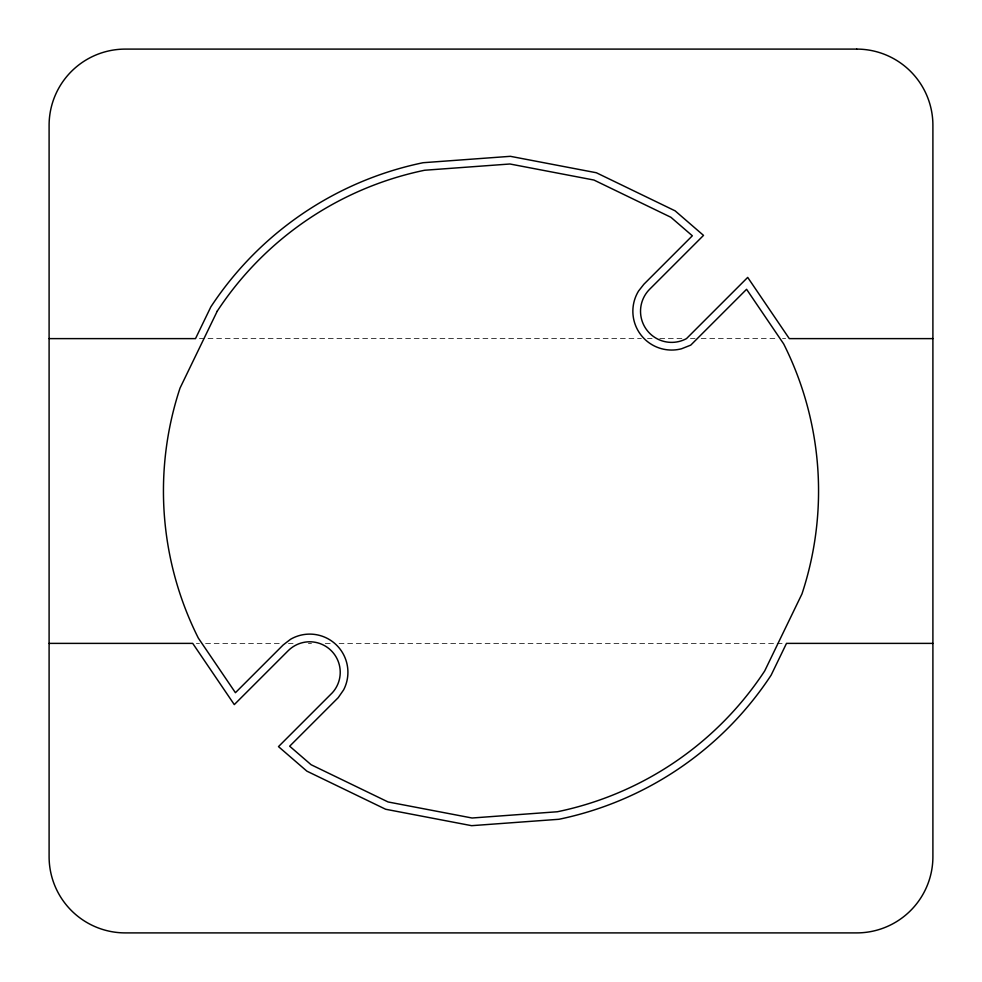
<?xml version="1.0" encoding="UTF-8"?>
<svg xmlns="http://www.w3.org/2000/svg" width="982" height="982" viewBox="0 0 982 982"><rect width="100%" height="100%" fill="white"/><g stroke="black" fill="none" stroke-linecap="round" stroke-linejoin="round"><path stroke-width="0.74" stroke-dasharray="4.91 3.68" d="M199.469 338.618L641.369 338.618M647.506 338.618L652.109 338.618M659.781 338.618L682.797 338.618M690.469 338.618L695.072 338.618M701.209 338.618L776.394 338.618M782.531 338.618L785.6 338.618M196.4 643.382L199.469 643.382M205.606 643.382L280.791 643.382M288.463 643.382L293.066 643.382M308.409 643.382L311.478 643.382M325.288 643.382L331.425 643.382M339.097 643.382L782.531 643.382"/><path stroke-width="1.47" d="M49.1 338.618L195.504 338.618L210.848 306.875A335.23 335.23 0 0 1 423.095 162.717L510.382 156.322L596.344 172.746L675.125 210.848L703.517 235.385L649.642 289.26A31.117 31.117 0 0 0 686.479 338.618L747.707 277.403L789.283 338.618L932.9 338.618M49.1 643.382L192.718 643.382L234.293 704.597L288.168 650.722A30.491 30.491 0 0 1 330.75 650.194A30.491 30.491 0 0 1 332.358 692.74L278.483 746.615L306.875 771.152L385.656 809.254L471.618 825.678L558.905 819.283A335.23 335.23 0 0 0 771.152 675.125L786.496 643.382L932.9 643.382M217.28 311.098L180.037 388.074A327.546 327.546 0 0 0 198.339 638.104L235.422 692.703L283.135 644.99L290.512 639.307A38.175 38.175 0 0 1 343.639 689.843L338.225 697.65L289.665 746.21L311.098 764.72L388.074 801.963L472.06 818.006L557.346 811.758A327.546 327.546 0 0 0 764.72 670.902L801.963 593.926A327.546 327.546 0 0 0 783.661 343.896L746.578 289.297L690.751 345.124L681.582 348.757A38.789 38.789 0 0 1 638.533 291.065L643.934 284.191L692.335 235.79L670.902 217.28L593.926 180.037L509.94 163.994L424.654 170.242A327.546 327.546 0 0 0 217.28 311.098M856.709 49.1L125.291 49.1A76.191 76.191 0 0 0 49.1 125.291L49.1 856.709A76.191 76.191 0 0 0 125.291 932.9L856.709 932.9A76.191 76.191 0 0 0 932.9 856.709L932.9 125.291A76.191 76.191 0 0 0 856.709 49.1"/></g></svg>
